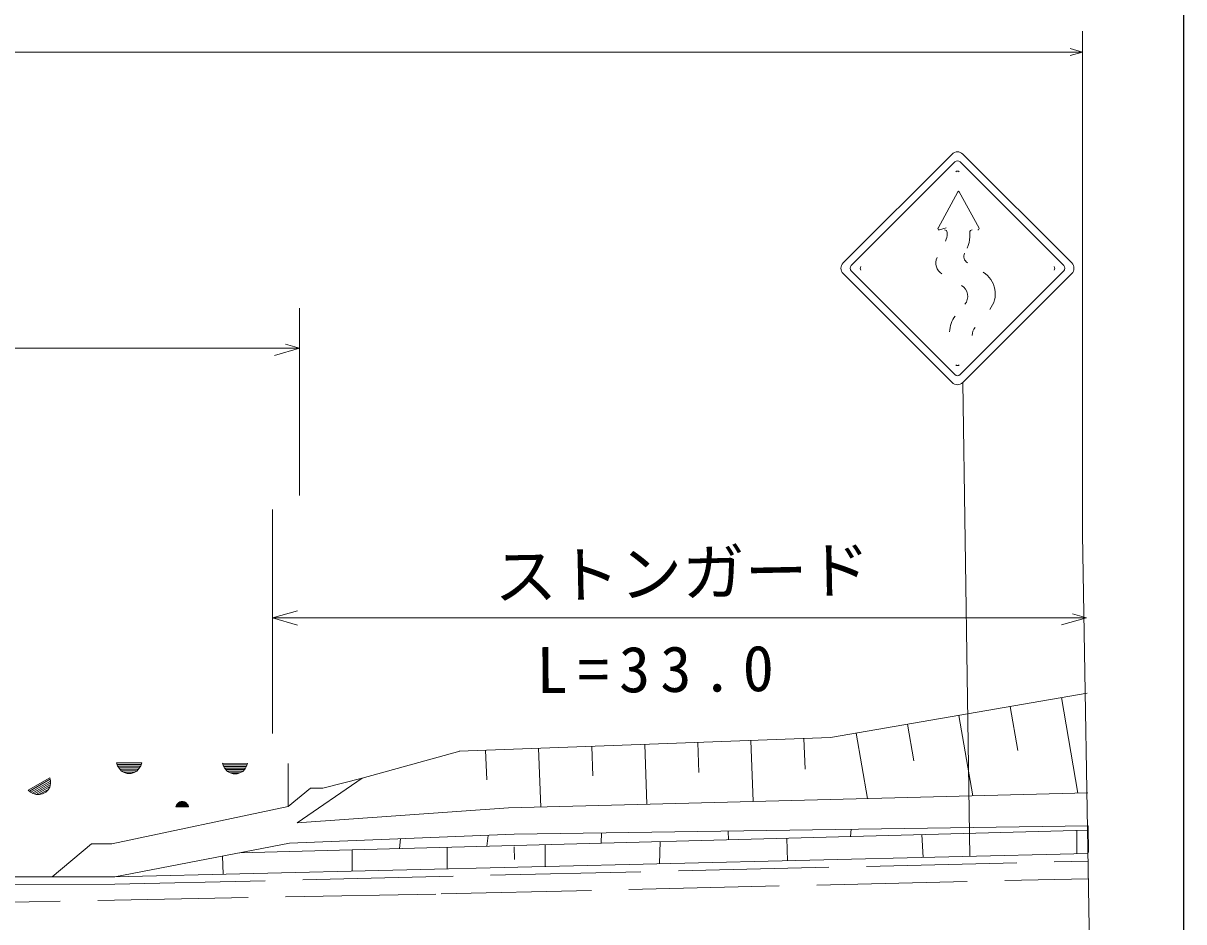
# Model space of a CAD drawing. Units: millimetres, scale not verified. Extents: x 360 to 640360, y 95650 to 455650.
# Drawn here: x 493045 to 539360, y 376662 to 412524 of the extents above; entities that cross this region are included whole.
import ezdxf
from ezdxf.enums import TextEntityAlignment as Align

# ---------------------------------------------------------------- set-up
doc = ezdxf.new("R2010")
doc.units = ezdxf.units.MM
doc.header["$LTSCALE"] = 1000
doc.linetypes.add('DASHED', pattern=[7.5, 6, -1.5])
for name, color, linetype, lineweight in [('M-TTL-BAND', 7, 'Continuous', 25), ('S-BGD', 1, 'Continuous', 13), ('S-BGD-HTXT', 6, 'Continuous', 13)]:
    doc.layers.add(name, color=color, linetype=linetype, lineweight=lineweight)
doc.styles.add('ＭＳ ゴシック', font='')
doc.styles.get('ＭＳ ゴシック').set_extended_font_data('MS Gothic')

msp = doc.modelspace()

# ---------------------------------------------------------------- linework, layer by layer
at = {"layer": 'M-TTL-BAND'}
msp.add_line((539360, 95650), (539360, 445650), dxfattribs=at)
at = {"layer": 'S-BGD'}
for p, q in [((530116, 407304), (525767, 402955)), ((530540, 407304), (534889, 402955)), ((526085, 402849), (530222, 406986)), ((530434, 406986), (534571, 402849)), ((530340, 405798), (529554, 404351)), ((530395, 405798), (531188, 404351)), ((529877, 404359), (529572, 404271)), ((529917, 404177), (529917, 404138)), ((530816, 404177), (530816, 403995)), ((525767, 402531), (530116, 398182)), ((530222, 398501), (526085, 402637)), ((534571, 402637), (530434, 398501)), ((534889, 402531), (530540, 398182)), ((530540, 398182), (530817, 379272)), ((502996, 388793), (503996, 389078)), ((503996, 388505), (502996, 388793)), ((525259, 384015), (535505, 385784)), ((525259, 384015), (535505, 385784)), ((534481, 385607), (535137, 381802)), ((534481, 385607), (535137, 381802)), ((530382, 384900), (530935, 381693)), ((530382, 384900), (530935, 381693)), ((532431, 385253), (532734, 383500)), ((532431, 385253), (532734, 383500)), ((528333, 384546), (528584, 383092)), ((528333, 384546), (528584, 383092)), ((510438, 383468), (525259, 384015)), ((510438, 383468), (525259, 384015)), ((524200, 383976), (524245, 382748)), ((524200, 383976), (524245, 382748)), ((526283, 384192), (526734, 381583)), ((526283, 384192), (526734, 381583)), ((511496, 383507), (511540, 382329)), ((511496, 383507), (511540, 382329)), ((513614, 383585), (513700, 381243)), ((513614, 383585), (513700, 381243)), ((515731, 383663), (515775, 382481)), ((515731, 383663), (515775, 382481)), ((517848, 383741), (517936, 381354)), ((517848, 383741), (517936, 381354)), ((519965, 383820), (520010, 382614)), ((519965, 383820), (520010, 382614)), ((522083, 383898), (522173, 381464)), ((522083, 383898), (522173, 381464)), ((510465, 383469), (506578, 382388)), ((510465, 383469), (506578, 382388)), ((496811, 382888), (496774, 383003)), ((496774, 383003), (497774, 383000)), ((496811, 382888), (496774, 383003)), ((496774, 383003), (497774, 383000)), ((497748, 382937), (496798, 382941)), ((497748, 382937), (496798, 382941)), ((496870, 382791), (496811, 382888)), ((496870, 382791), (496811, 382888)), ((496823, 382878), (497723, 382875)), ((496823, 382878), (497723, 382875)), ((497685, 382812), (496863, 382816)), ((497685, 382812), (496863, 382816)), ((496967, 382680), (496870, 382791)), ((496967, 382680), (496870, 382791)), ((496908, 382753), (497635, 382750)), ((496908, 382753), (497635, 382750)), ((497077, 382620), (496967, 382680)), ((497077, 382620), (496967, 382680)), ((497575, 382688), (496970, 382690)), ((497575, 382688), (496970, 382690)), ((497194, 382582), (497077, 382620)), ((497194, 382582), (497077, 382620)), ((497087, 382627), (497460, 382626)), ((497087, 382627), (497460, 382626)), ((497349, 382581), (497194, 382582)), ((497349, 382581), (497194, 382582)), ((497467, 382618), (497349, 382581)), ((497467, 382618), (497349, 382581)), ((497577, 382678), (497467, 382618)), ((497577, 382678), (497467, 382618)), ((497675, 382787), (497577, 382678)), ((497675, 382787), (497577, 382678)), ((497733, 382885), (497675, 382787)), ((497733, 382885), (497675, 382787)), ((497774, 383000), (497733, 382885)), ((497774, 383000), (497733, 382885)), ((501038, 382872), (501001, 382987)), ((501001, 382987), (502001, 382983)), ((501038, 382872), (501001, 382987)), ((501001, 382987), (502001, 382983)), ((501976, 382921), (501026, 382924)), ((501976, 382921), (501026, 382924)), ((501097, 382774), (501038, 382872)), ((501097, 382774), (501038, 382872)), ((501050, 382862), (501950, 382858)), ((501050, 382862), (501950, 382858)), ((501913, 382796), (501090, 382799)), ((501913, 382796), (501090, 382799)), ((501195, 382664), (501097, 382774)), ((501195, 382664), (501097, 382774)), ((501135, 382737), (501862, 382734)), ((501135, 382737), (501862, 382734)), ((501304, 382603), (501195, 382664)), ((501304, 382603), (501195, 382664)), ((501802, 382671), (501197, 382674)), ((501802, 382671), (501197, 382674)), ((501422, 382565), (501304, 382603)), ((501422, 382565), (501304, 382603)), ((501314, 382611), (501687, 382609)), ((501314, 382611), (501687, 382609)), ((501694, 382602), (501577, 382565)), ((501694, 382602), (501577, 382565)), ((501805, 382661), (501694, 382602)), ((501805, 382661), (501694, 382602)), ((501902, 382771), (501805, 382661)), ((501902, 382771), (501805, 382661)), ((501960, 382868), (501902, 382771)), ((501960, 382868), (501902, 382771)), ((502001, 382983), (501960, 382868)), ((502001, 382983), (501960, 382868)), ((503614, 382977), (503614, 381260)), ((503614, 382977), (503614, 381260)), ((493242, 381921), (494112, 382414)), ((493242, 381921), (494112, 382414)), ((494121, 382348), (493295, 381879)), ((494121, 382348), (493295, 381879)), ((493347, 381837), (494130, 382281)), ((493347, 381837), (494130, 382281)), ((494128, 382208), (493413, 381802)), ((494128, 382208), (493413, 381802)), ((493483, 381770), (494115, 382129)), ((493483, 381770), (494115, 382129)), ((494132, 382181), (494101, 382038)), ((494132, 382181), (494101, 382038)), ((494112, 382414), (494134, 382295)), ((494112, 382414), (494134, 382295)), ((494134, 382295), (494132, 382181)), ((494134, 382295), (494132, 382181)), ((501577, 382565), (501422, 382565)), ((501577, 382565), (501422, 382565)), ((506578, 382388), (503976, 380607)), ((506578, 382388), (503976, 380607)), ((506578, 382388), (505003, 381999)), ((506578, 382388), (505003, 381999)), ((493331, 381839), (493242, 381921)), ((493331, 381839), (493242, 381921)), ((493432, 381784), (493331, 381839)), ((493432, 381784), (493331, 381839)), ((493571, 381736), (493432, 381784)), ((493571, 381736), (493432, 381784)), ((494094, 382045), (493568, 381746)), ((494094, 382045), (493568, 381746)), ((493696, 381739), (493571, 381736)), ((493696, 381739), (493571, 381736)), ((493817, 381764), (493696, 381739)), ((493817, 381764), (493696, 381739)), ((493701, 381750), (494025, 381934)), ((493701, 381750), (494025, 381934)), ((493951, 381841), (493817, 381764)), ((493951, 381841), (493817, 381764)), ((494035, 381931), (493951, 381841)), ((494035, 381931), (493951, 381841)), ((494101, 382038), (494035, 381931)), ((494101, 382038), (494035, 381931)), ((504515, 381989), (503614, 381260)), ((504515, 381989), (503614, 381260)), ((505003, 381999), (504515, 381989)), ((505003, 381999), (504515, 381989)), ((535536, 381812), (512413, 381210)), ((535536, 381812), (512413, 381210)), ((503614, 381260), (496579, 379778)), ((503614, 381260), (496579, 379778)), ((499140, 381253), (499160, 381310)), ((499140, 381253), (499160, 381310)), ((499640, 381253), (499140, 381253)), ((499640, 381253), (499140, 381253)), ((499152, 381284), (499627, 381285)), ((499152, 381284), (499627, 381285)), ((499160, 381310), (499189, 381359)), ((499160, 381310), (499189, 381359)), ((499615, 381316), (499165, 381315)), ((499615, 381316), (499165, 381315)), ((499184, 381347), (499595, 381347)), ((499184, 381347), (499595, 381347)), ((499189, 381359), (499237, 381414)), ((499189, 381359), (499237, 381414)), ((499572, 381378), (499209, 381378)), ((499572, 381378), (499209, 381378)), ((499237, 381414), (499292, 381444)), ((499237, 381414), (499292, 381444)), ((499238, 381409), (499541, 381410)), ((499238, 381409), (499541, 381410)), ((499292, 381444), (499351, 381463)), ((499292, 381444), (499351, 381463)), ((499482, 381441), (499296, 381440)), ((499482, 381441), (499296, 381440)), ((499351, 381463), (499428, 381463)), ((499351, 381463), (499428, 381463)), ((499428, 381463), (499487, 381445)), ((499428, 381463), (499487, 381445)), ((499487, 381445), (499542, 381415)), ((499487, 381445), (499542, 381415)), ((499542, 381415), (499591, 381360)), ((499542, 381415), (499591, 381360)), ((499591, 381360), (499621, 381311)), ((499591, 381360), (499621, 381311)), ((499621, 381311), (499640, 381253)), ((499621, 381311), (499640, 381253)), ((512413, 381210), (503976, 380607)), ((512413, 381210), (503976, 380607)), ((501693, 379418), (535547, 380321)), ((512632, 380154), (535546, 380496)), ((512632, 380154), (535546, 380496)), ((512632, 380154), (535546, 380496)), ((512632, 380154), (535546, 380496)), ((521172, 380281), (521191, 379938)), ((526091, 380355), (526065, 380068)), ((535092, 380309), (535091, 379374)), ((535546, 380496), (535554, 379423)), ((535546, 380496), (535554, 379423)), ((503676, 379798), (496698, 378460)), ((503676, 379798), (496698, 378460)), ((503676, 379798), (512632, 380154)), ((503676, 379798), (512632, 380154)), ((508104, 379974), (508058, 379587)), ((511595, 380112), (511550, 379681)), ((516116, 380206), (516114, 379803)), ((518465, 379865), (518443, 378978)), ((523518, 380000), (523542, 379099)), ((528908, 380144), (528961, 379228)), ((495765, 379778), (494204, 378458)), ((495765, 379778), (494204, 378458)), ((496579, 379778), (495765, 379778)), ((496579, 379778), (495765, 379778)), ((496698, 378460), (535532, 379385)), ((506172, 379537), (506175, 378686)), ((509967, 379638), (509967, 378776)), ((512647, 379154), (512639, 379654)), ((512647, 379154), (512639, 379654)), ((513877, 379743), (513880, 378869)), ((501002, 379285), (501019, 378563)), ((492655, 378457), (496698, 378460))]:
    msp.add_line(p, q, dxfattribs=at)
at = {"layer": 'S-BGD', "linetype": 'DASHED'}
for p, q in [((496701, 378160), (535540, 379085)), ((492656, 378157), (496701, 378160)), ((509719, 377772), (535549, 378383)), ((488521, 377371), (509719, 377772))]:
    msp.add_line(p, q, dxfattribs=at)
at = {"layer": 'S-BGD'}
for centre, radius, start, end in [((530328, 407092), 300, 45, 135), ((530328, 406880), 150, 45, 135), ((530328, 406526), 100, 45, 135), ((530367, 405783), 31.7, 28.7198, 151.5023), ((529598, 404327), 50, 151.5023, 270), ((531144, 404327), 50, 270, 28.7198), ((529817, 404177), 100, 0, 90), ((529217, 404138), 700, 333.6579, 0), ((529816, 403995), 1000, 333.6579, 0), ((530916, 404177), 100, 90, 180), ((525979, 402743), 300, 135, 225), ((529967, 402949), 500, 153.6579, 239.1843), ((530882, 403218), 300, 153.6579, 239.1843), ((534677, 402743), 300, 315, 45), ((526192, 402743), 150, 135, 225), ((526545, 402743), 100, 135, 225), ((530839, 401730), 1000, 320.8263, 59.1843), ((534111, 402743), 100, 315, 45), ((534465, 402743), 150, 315, 45), ((530237, 401623), 500, 320.8263, 59.1843), ((531016, 400206), 1000, 140.8263, 180), ((531416, 400063), 500, 140.8263, 180), ((530328, 398960), 100, 225, 315), ((530328, 398607), 150, 225, 315), ((530328, 398395), 300, 225, 315)]:
    msp.add_arc(centre, radius, start, end, dxfattribs=at)
at = {"layer": 'S-BGD-HTXT'}
for p, q in [((535322, 412202), (535322, 392116)), ((425906, 411374), (535322, 411374)), ((534822, 411518), (535322, 411374)), ((535322, 411374), (534822, 411231)), ((504071, 393670), (504071, 401149)), ((503506, 399716), (504071, 399554)), ((398169, 399554), (504071, 399554)), ((504071, 399554), (503071, 399269)), ((502996, 393115), (502996, 384180)), ((535322, 392116), (536212, 338279)), ((502996, 388793), (535479, 388793)), ((535479, 388793), (534479, 388508)), ((534914, 388955), (535479, 388793))]:
    msp.add_line(p, q, dxfattribs=at)

# ---------------------------------------------------------------- texts
at = {"layer": 'S-BGD-HTXT', "style": 'ＭＳ ゴシック'}
msp.add_text('ストンガード', height=1833, rotation=1.1, dxfattribs=at).set_placement((511869, 388976), align=Align.BOTTOM_LEFT)
at = {"layer": 'S-BGD-HTXT', "insert": (513534, 385757), "char_height": 1833, "attachment_point": 7, "rotation": 0.5, "style": 'ＭＳ ゴシック'}
msp.add_mtext('\\T1.32;L=33.0', dxfattribs=at)

doc.saveas('drawing.dxf')
